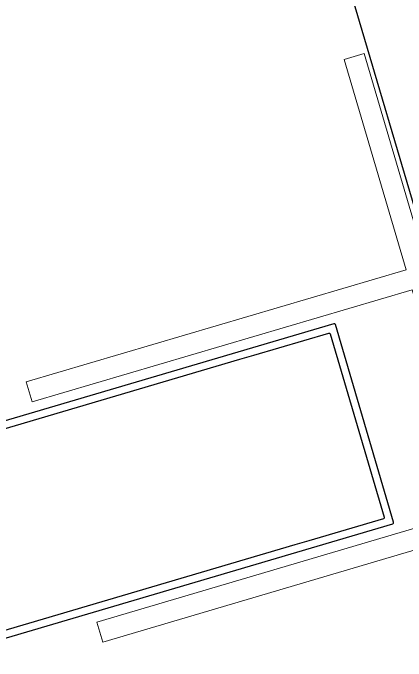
# Model space of a CAD drawing. Header units: millimetres. Extents: x 62878 to 70819, y -67946 to -61850.
# Drawn here: x 63328.28 to 63337.71, y -64382.08 to -64366.55 of the extents above; entities that cross this region are included whole.
import ezdxf

# ---------------------------------------------------------------- set-up
doc = ezdxf.new("R2010")
doc.units = ezdxf.units.MM
doc.layers.add('Dog_dos_yeni', color=63, linetype='Continuous', lineweight=5)
doc.layers.add('DOGRAMA', color=171, linetype='Continuous', lineweight=0)

msp = doc.modelspace()

# ---------------------------------------------------------------- linework, layer by layer
msp.add_lwpolyline([(68896.02066502631, -63031.43519410248), (69030.25944186504, -63071.18378898385), (69185.2789618937, -62547.65255934227), (68892.99857577804, -62461.10726346668, 1.044367817173394), (68063.1984222013, -62298.72991434322, 0.2043746373996395), (63106.96025407397, -62494.78258919505, 0.3539527355379972), (62932.93996584662, -62997.825353625), (63753.18486962488, -65779.59786478638), (64154.95366467919, -67142.15251756221), (65336.72250243354, -66792.62198400985), (65336.69978150922, -66829.11190277508), (65270.53542169294, -66829.0707046726, 0.6267890062731037), (65270.19918370779, -67369.07059999109), (65531.84452784718, -67369.23351688065, 0.9262424964682344), (66130.08755876668, -67369.60602071379), (66391.73290290477, -67369.76893760463, 0.6267427171847498), (66392.06914089088, -66829.76904228561), (66326.14716633759, -66829.72799510749), (66326.16988726193, -66793.2380763422), (67506.155742504, -67144.12829054108), (68467.02457055586, -63899.0863823687), (68625.20366853199, -63946.03714330423), (68896.02440533682, -63031.42256234252)], format="xyb")
at = {"layer": 'Dog_dos_yeni'}
for points in [[(63341.51213018988, -64383.83253850946), (63336.70473804615, -64367.52643594703), (63336.22514679431, -64367.66782983362), (63337.7097826034, -64372.7035379779), (63328.59754881853, -64375.39002182292), (63328.73894270507, -64375.86961307477), (63337.85117649, -64373.18312922973), (63339.40650924236, -64378.45863299994), (63330.29427545748, -64381.14511684496), (63330.43566934407, -64381.62470809679), (63339.54790312895, -64378.93822425176), (63341.03253893804, -64383.97393239605), (63341.51213018988, -64383.83253850946)], [(63341.51213019006, -64383.83253850941), (63336.70473804633, -64367.52643594697), (63336.22514679451, -64367.66782983358), (63337.70978260361, -64372.70353797785), (63328.5975488187, -64375.39002182287), (63328.73894270528, -64375.86961307473), (63337.85117649014, -64373.18312922967), (63339.40650924254, -64378.45863299987), (63330.29427545766, -64381.14511684491), (63330.43566934424, -64381.62470809674), (63339.54790312913, -64378.9382242517), (63341.0325389382, -64383.97393239599), (63341.51213019006, -64383.83253850941)]]:
    msp.add_lwpolyline(points, close=True, dxfattribs=at)
at = {"layer": 'DOGRAMA', "lineweight": -2}
msp.add_lwpolyline([(63106.96025406403, -62494.78258919895, 0.3543721987269005), (62933.15620980137, -62998.55872174344), (63684.77611127552, -65547.59690673709)], format="xyb", dxfattribs=at)
at = {"layer": 'DOGRAMA', "lineweight": -2, "ltscale": 0.5}
msp.add_lwpolyline([(63327.27888822792, -64381.77347968264), (63337.38867181658, -64378.79289655351, 0.4142135623729288), (63337.40896365852, -64378.75563744524), (63336.01199205913, -64374.01727587711, 0.4142135623729288), (63335.9747329508, -64373.99698403518), (63325.86494936211, -64376.97756716429, 0.4142135623732619)], format="xyb", dxfattribs=at)
msp.add_lwpolyline([(63333.72359674118, -64374.8483275414), (63334.05931061743, -64374.74935182081), (63335.85298189932, -64374.22053868498, -0.4142135623730953), (63335.89024100763, -64374.24083052689), (63337.18540900869, -64378.63388639373, -0.4142135623730951), (63337.16511716678, -64378.67114550204), (63335.37144588491, -64379.19995863785), (63335.03573200861, -64379.29893435845), (63327.80349593095, -64381.43115416809, -0.4142135623730951), (63327.76623682265, -64381.41086232614), (63326.47106882158, -64377.01780645933, -0.4142135623722071), (63326.49136066346, -64376.98054735106)], format="xyb", close=True, dxfattribs=at)

doc.saveas('drawing.dxf')
